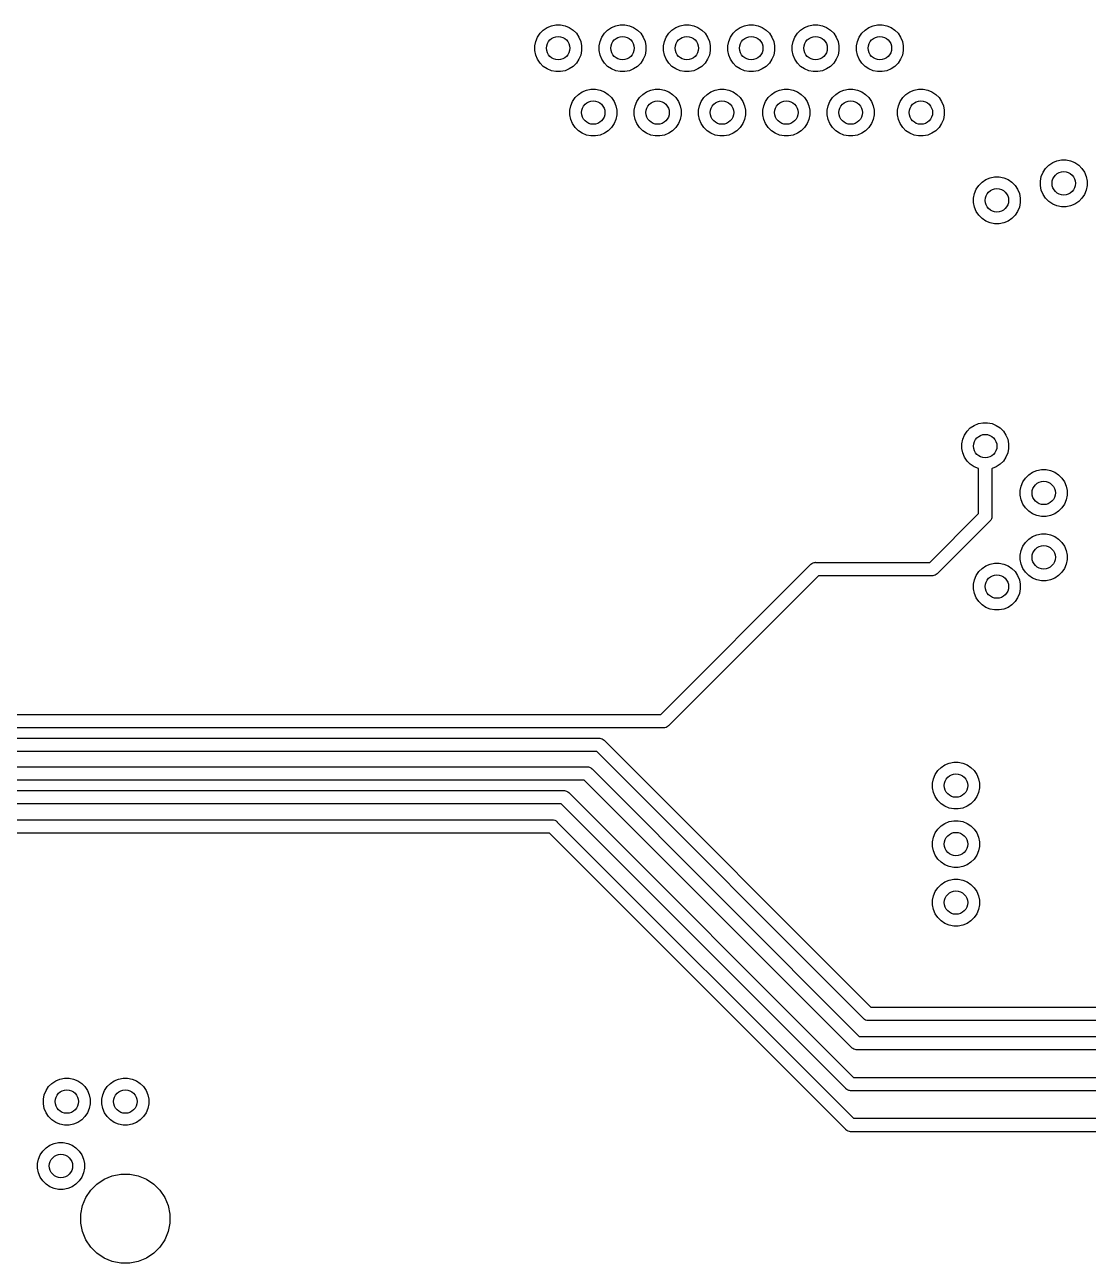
# Model space of a CAD drawing. Extents: x 1.98 to 5.89, y -3.93 to -1.98.
# Drawn here: x 3.956 to 4.672, y -2.912 to -2.079 of the extents above; entities that cross this region are included whole.
import ezdxf

# ---------------------------------------------------------------- set-up
doc = ezdxf.new("R2010")
doc.units = 0
doc.header["$MEASUREMENT"] = 0
doc.layers.add('BLACK', color=7, linetype='CONTINUOUS')

msp = doc.modelspace()

# ---------------------------------------------------------------- linework, layer by layer
at = {"layer": 'BLACK', "linetype": 'CONTINUOUS'}
for p, q in [((4.30273, -2.08445), (4.30492, -2.08226)), ((4.30492, -2.08226), (4.3075, -2.08053)), ((4.3075, -2.08053), (4.31037, -2.07935)), ((4.31037, -2.07935), (4.31341, -2.07874)), ((4.31341, -2.07874), (4.31651, -2.07874)), ((4.31651, -2.07874), (4.31955, -2.07935)), ((4.31955, -2.07935), (4.32242, -2.08053)), ((4.32242, -2.08053), (4.325, -2.08226)), ((4.325, -2.08226), (4.32719, -2.08445)), ((4.34604, -2.08445), (4.34823, -2.08226)), ((4.34823, -2.08226), (4.35081, -2.08053)), ((4.35081, -2.08053), (4.35367, -2.07935)), ((4.35367, -2.07935), (4.35672, -2.07874)), ((4.35672, -2.07874), (4.35982, -2.07874)), ((4.35982, -2.07874), (4.36286, -2.07935)), ((4.36286, -2.07935), (4.36573, -2.08053)), ((4.36573, -2.08053), (4.36831, -2.08226)), ((4.36831, -2.08226), (4.3705, -2.08445)), ((4.38934, -2.08445), (4.39154, -2.08226)), ((4.39154, -2.08226), (4.39412, -2.08053)), ((4.39412, -2.08053), (4.39698, -2.07935)), ((4.39698, -2.07935), (4.40002, -2.07874)), ((4.40002, -2.07874), (4.40313, -2.07874)), ((4.40313, -2.07874), (4.40617, -2.07935)), ((4.40617, -2.07935), (4.40903, -2.08053)), ((4.40903, -2.08053), (4.41161, -2.08226)), ((4.41161, -2.08226), (4.41381, -2.08445)), ((4.43265, -2.08445), (4.43484, -2.08226)), ((4.43484, -2.08226), (4.43742, -2.08053)), ((4.43742, -2.08053), (4.44029, -2.07935)), ((4.44029, -2.07935), (4.44333, -2.07874)), ((4.44333, -2.07874), (4.44643, -2.07874)), ((4.44643, -2.07874), (4.44948, -2.07935)), ((4.44948, -2.07935), (4.45234, -2.08053)), ((4.45234, -2.08053), (4.45492, -2.08226)), ((4.45492, -2.08226), (4.45711, -2.08445)), ((4.47596, -2.08445), (4.47815, -2.08226)), ((4.47815, -2.08226), (4.48073, -2.08053)), ((4.48073, -2.08053), (4.4836, -2.07935)), ((4.4836, -2.07935), (4.48664, -2.07874)), ((4.48664, -2.07874), (4.48974, -2.07874)), ((4.48974, -2.07874), (4.49278, -2.07935)), ((4.49278, -2.07935), (4.49565, -2.08053)), ((4.49565, -2.08053), (4.49823, -2.08226)), ((4.49823, -2.08226), (4.50042, -2.08445)), ((4.51926, -2.08445), (4.52146, -2.08226)), ((4.52146, -2.08226), (4.52404, -2.08053)), ((4.52404, -2.08053), (4.5269, -2.07935)), ((4.5269, -2.07935), (4.52994, -2.07874)), ((4.52994, -2.07874), (4.53305, -2.07874)), ((4.53305, -2.07874), (4.53609, -2.07935)), ((4.53609, -2.07935), (4.53896, -2.08053)), ((4.53896, -2.08053), (4.54153, -2.08226)), ((4.54153, -2.08226), (4.54373, -2.08445)), ((4.29921, -2.09294), (4.29982, -2.08989)), ((4.29982, -2.08989), (4.301, -2.08703)), ((4.301, -2.08703), (4.30273, -2.08445)), ((4.32719, -2.08445), (4.32892, -2.08703)), ((4.32892, -2.08703), (4.3301, -2.08989)), ((4.3301, -2.08989), (4.33071, -2.09294)), ((4.34252, -2.09294), (4.34312, -2.08989)), ((4.34312, -2.08989), (4.34431, -2.08703)), ((4.34431, -2.08703), (4.34604, -2.08445)), ((4.3705, -2.08445), (4.37222, -2.08703)), ((4.37222, -2.08703), (4.37341, -2.08989)), ((4.37341, -2.08989), (4.37402, -2.09294)), ((4.38583, -2.09294), (4.38643, -2.08989)), ((4.38643, -2.08989), (4.38762, -2.08703)), ((4.38762, -2.08703), (4.38934, -2.08445)), ((4.41381, -2.08445), (4.41553, -2.08703)), ((4.41553, -2.08703), (4.41672, -2.08989)), ((4.41672, -2.08989), (4.41732, -2.09294)), ((4.42913, -2.09294), (4.42974, -2.08989)), ((4.42974, -2.08989), (4.43093, -2.08703)), ((4.43093, -2.08703), (4.43265, -2.08445)), ((4.45711, -2.08445), (4.45884, -2.08703)), ((4.45884, -2.08703), (4.46002, -2.08989)), ((4.46002, -2.08989), (4.46063, -2.09294)), ((4.47244, -2.09294), (4.47305, -2.08989)), ((4.47305, -2.08989), (4.47423, -2.08703)), ((4.47423, -2.08703), (4.47596, -2.08445)), ((4.50042, -2.08445), (4.50214, -2.08703)), ((4.50214, -2.08703), (4.50333, -2.08989)), ((4.50333, -2.08989), (4.50394, -2.09294)), ((4.51575, -2.09294), (4.51635, -2.08989)), ((4.51635, -2.08989), (4.51754, -2.08703)), ((4.51754, -2.08703), (4.51926, -2.08445)), ((4.54373, -2.08445), (4.54545, -2.08703)), ((4.54545, -2.08703), (4.54664, -2.08989)), ((4.54664, -2.08989), (4.54724, -2.09294)), ((4.29921, -2.09604), (4.29921, -2.09294)), ((4.29982, -2.09908), (4.29921, -2.09604)), ((4.301, -2.10195), (4.29982, -2.09908)), ((4.3301, -2.09908), (4.32892, -2.10195)), ((4.33071, -2.09604), (4.3301, -2.09908)), ((4.33071, -2.09294), (4.33071, -2.09604)), ((4.34252, -2.09604), (4.34252, -2.09294)), ((4.34312, -2.09908), (4.34252, -2.09604)), ((4.34431, -2.10195), (4.34312, -2.09908)), ((4.37341, -2.09908), (4.37222, -2.10195)), ((4.37402, -2.09604), (4.37341, -2.09908)), ((4.37402, -2.09294), (4.37402, -2.09604)), ((4.38583, -2.09604), (4.38583, -2.09294)), ((4.38643, -2.09908), (4.38583, -2.09604)), ((4.38762, -2.10195), (4.38643, -2.09908)), ((4.41672, -2.09908), (4.41553, -2.10195)), ((4.41732, -2.09604), (4.41672, -2.09908)), ((4.41732, -2.09294), (4.41732, -2.09604)), ((4.42913, -2.09604), (4.42913, -2.09294)), ((4.42974, -2.09908), (4.42913, -2.09604)), ((4.43093, -2.10195), (4.42974, -2.09908)), ((4.46002, -2.09908), (4.45884, -2.10195)), ((4.46063, -2.09604), (4.46002, -2.09908)), ((4.46063, -2.09294), (4.46063, -2.09604)), ((4.47244, -2.09604), (4.47244, -2.09294)), ((4.47305, -2.09908), (4.47244, -2.09604)), ((4.47423, -2.10195), (4.47305, -2.09908)), ((4.50333, -2.09908), (4.50214, -2.10195)), ((4.50394, -2.09604), (4.50333, -2.09908)), ((4.50394, -2.09294), (4.50394, -2.09604)), ((4.51575, -2.09604), (4.51575, -2.09294)), ((4.51635, -2.09908), (4.51575, -2.09604)), ((4.51754, -2.10195), (4.51635, -2.09908)), ((4.54664, -2.09908), (4.54545, -2.10195)), ((4.54724, -2.09604), (4.54664, -2.09908)), ((4.54724, -2.09294), (4.54724, -2.09604)), ((4.30273, -2.10453), (4.301, -2.10195)), ((4.30492, -2.10672), (4.30273, -2.10453)), ((4.3075, -2.10844), (4.30492, -2.10672)), ((4.325, -2.10672), (4.32242, -2.10844)), ((4.32719, -2.10453), (4.325, -2.10672)), ((4.32892, -2.10195), (4.32719, -2.10453)), ((4.34604, -2.10453), (4.34431, -2.10195)), ((4.34823, -2.10672), (4.34604, -2.10453)), ((4.35081, -2.10844), (4.34823, -2.10672)), ((4.36831, -2.10672), (4.36573, -2.10844)), ((4.3705, -2.10453), (4.36831, -2.10672)), ((4.37222, -2.10195), (4.3705, -2.10453)), ((4.38934, -2.10453), (4.38762, -2.10195)), ((4.39154, -2.10672), (4.38934, -2.10453)), ((4.39412, -2.10844), (4.39154, -2.10672)), ((4.41161, -2.10672), (4.40903, -2.10844)), ((4.41381, -2.10453), (4.41161, -2.10672)), ((4.41553, -2.10195), (4.41381, -2.10453)), ((4.43265, -2.10453), (4.43093, -2.10195)), ((4.43484, -2.10672), (4.43265, -2.10453)), ((4.43742, -2.10844), (4.43484, -2.10672)), ((4.45492, -2.10672), (4.45234, -2.10844)), ((4.45711, -2.10453), (4.45492, -2.10672)), ((4.45884, -2.10195), (4.45711, -2.10453)), ((4.47596, -2.10453), (4.47423, -2.10195)), ((4.47815, -2.10672), (4.47596, -2.10453)), ((4.48073, -2.10844), (4.47815, -2.10672)), ((4.49823, -2.10672), (4.49565, -2.10844)), ((4.50042, -2.10453), (4.49823, -2.10672)), ((4.50214, -2.10195), (4.50042, -2.10453)), ((4.51926, -2.10453), (4.51754, -2.10195)), ((4.52146, -2.10672), (4.51926, -2.10453)), ((4.52404, -2.10844), (4.52146, -2.10672)), ((4.54153, -2.10672), (4.53896, -2.10844)), ((4.54373, -2.10453), (4.54153, -2.10672)), ((4.54545, -2.10195), (4.54373, -2.10453)), ((4.31037, -2.10963), (4.3075, -2.10844)), ((4.31341, -2.11024), (4.31037, -2.10963)), ((4.31651, -2.11024), (4.31341, -2.11024)), ((4.31955, -2.10963), (4.31651, -2.11024)), ((4.32242, -2.10844), (4.31955, -2.10963)), ((4.35367, -2.10963), (4.35081, -2.10844)), ((4.35672, -2.11024), (4.35367, -2.10963)), ((4.35982, -2.11024), (4.35672, -2.11024)), ((4.36286, -2.10963), (4.35982, -2.11024)), ((4.36573, -2.10844), (4.36286, -2.10963)), ((4.39698, -2.10963), (4.39412, -2.10844)), ((4.40002, -2.11024), (4.39698, -2.10963)), ((4.40313, -2.11024), (4.40002, -2.11024)), ((4.40617, -2.10963), (4.40313, -2.11024)), ((4.40903, -2.10844), (4.40617, -2.10963)), ((4.44029, -2.10963), (4.43742, -2.10844)), ((4.44333, -2.11024), (4.44029, -2.10963)), ((4.44643, -2.11024), (4.44333, -2.11024)), ((4.44948, -2.10963), (4.44643, -2.11024)), ((4.45234, -2.10844), (4.44948, -2.10963)), ((4.4836, -2.10963), (4.48073, -2.10844)), ((4.48664, -2.11024), (4.4836, -2.10963)), ((4.48974, -2.11024), (4.48664, -2.11024)), ((4.49278, -2.10963), (4.48974, -2.11024)), ((4.49565, -2.10844), (4.49278, -2.10963)), ((4.5269, -2.10963), (4.52404, -2.10844)), ((4.52994, -2.11024), (4.5269, -2.10963)), ((4.53305, -2.11024), (4.52994, -2.11024)), ((4.53609, -2.10963), (4.53305, -2.11024)), ((4.53896, -2.10844), (4.53609, -2.10963)), ((4.32854, -2.12556), (4.33112, -2.12384)), ((4.33112, -2.12384), (4.33399, -2.12265)), ((4.33399, -2.12265), (4.33703, -2.12205)), ((4.33703, -2.12205), (4.34013, -2.12205)), ((4.34013, -2.12205), (4.34318, -2.12265)), ((4.34318, -2.12265), (4.34604, -2.12384)), ((4.34604, -2.12384), (4.34862, -2.12556)), ((4.37185, -2.12556), (4.37443, -2.12384)), ((4.37443, -2.12384), (4.3773, -2.12265)), ((4.3773, -2.12265), (4.38034, -2.12205)), ((4.38034, -2.12205), (4.38344, -2.12205)), ((4.38344, -2.12205), (4.38648, -2.12265)), ((4.38648, -2.12265), (4.38935, -2.12384)), ((4.38935, -2.12384), (4.39193, -2.12556)), ((4.41516, -2.12556), (4.41774, -2.12384)), ((4.41774, -2.12384), (4.4206, -2.12265)), ((4.4206, -2.12265), (4.42365, -2.12205)), ((4.42365, -2.12205), (4.42675, -2.12205)), ((4.42675, -2.12205), (4.42979, -2.12265)), ((4.42979, -2.12265), (4.43266, -2.12384)), ((4.43266, -2.12384), (4.43524, -2.12556)), ((4.45847, -2.12556), (4.46104, -2.12384)), ((4.46104, -2.12384), (4.46391, -2.12265)), ((4.46391, -2.12265), (4.46695, -2.12205)), ((4.46695, -2.12205), (4.47006, -2.12205)), ((4.47006, -2.12205), (4.4731, -2.12265)), ((4.4731, -2.12265), (4.47596, -2.12384)), ((4.47596, -2.12384), (4.47854, -2.12556)), ((4.50177, -2.12556), (4.50435, -2.12384)), ((4.50435, -2.12384), (4.50722, -2.12265)), ((4.50722, -2.12265), (4.51026, -2.12205)), ((4.51026, -2.12205), (4.51336, -2.12205)), ((4.51336, -2.12205), (4.5164, -2.12265)), ((4.5164, -2.12265), (4.51927, -2.12384)), ((4.51927, -2.12384), (4.52185, -2.12556)), ((4.54902, -2.12556), (4.5516, -2.12384)), ((4.5516, -2.12384), (4.55446, -2.12265)), ((4.55446, -2.12265), (4.5575, -2.12205)), ((4.5575, -2.12205), (4.56061, -2.12205)), ((4.56061, -2.12205), (4.56365, -2.12265)), ((4.56365, -2.12265), (4.56651, -2.12384)), ((4.56651, -2.12384), (4.56909, -2.12556)), ((4.32344, -2.1332), (4.32463, -2.13034)), ((4.32463, -2.13034), (4.32635, -2.12776)), ((4.32635, -2.12776), (4.32854, -2.12556)), ((4.34862, -2.12556), (4.35081, -2.12776)), ((4.35081, -2.12776), (4.35254, -2.13034)), ((4.35254, -2.13034), (4.35373, -2.1332)), ((4.36675, -2.1332), (4.36793, -2.13034)), ((4.36793, -2.13034), (4.36966, -2.12776)), ((4.36966, -2.12776), (4.37185, -2.12556)), ((4.39193, -2.12556), (4.39412, -2.12776)), ((4.39412, -2.12776), (4.39585, -2.13034)), ((4.39585, -2.13034), (4.39703, -2.1332)), ((4.41005, -2.1332), (4.41124, -2.13034)), ((4.41124, -2.13034), (4.41296, -2.12776)), ((4.41296, -2.12776), (4.41516, -2.12556)), ((4.43524, -2.12556), (4.43743, -2.12776)), ((4.43743, -2.12776), (4.43915, -2.13034)), ((4.43915, -2.13034), (4.44034, -2.1332)), ((4.45336, -2.1332), (4.45455, -2.13034)), ((4.45455, -2.13034), (4.45627, -2.12776)), ((4.45627, -2.12776), (4.45847, -2.12556)), ((4.47854, -2.12556), (4.48074, -2.12776)), ((4.48074, -2.12776), (4.48246, -2.13034)), ((4.48246, -2.13034), (4.48365, -2.1332)), ((4.49667, -2.1332), (4.49786, -2.13034)), ((4.49786, -2.13034), (4.49958, -2.12776)), ((4.49958, -2.12776), (4.50177, -2.12556)), ((4.52185, -2.12556), (4.52404, -2.12776)), ((4.52404, -2.12776), (4.52577, -2.13034)), ((4.52577, -2.13034), (4.52695, -2.1332)), ((4.54391, -2.1332), (4.5451, -2.13034)), ((4.5451, -2.13034), (4.54682, -2.12776)), ((4.54682, -2.12776), (4.54902, -2.12556)), ((4.56909, -2.12556), (4.57129, -2.12776)), ((4.57129, -2.12776), (4.57301, -2.13034)), ((4.57301, -2.13034), (4.5742, -2.1332)), ((4.32283, -2.13624), (4.32344, -2.1332)), ((4.32283, -2.13935), (4.32283, -2.13624)), ((4.32344, -2.14239), (4.32283, -2.13935)), ((4.35373, -2.1332), (4.35433, -2.13624)), ((4.35433, -2.13935), (4.35373, -2.14239)), ((4.35433, -2.13624), (4.35433, -2.13935)), ((4.36614, -2.13624), (4.36675, -2.1332)), ((4.36614, -2.13935), (4.36614, -2.13624)), ((4.36675, -2.14239), (4.36614, -2.13935)), ((4.39703, -2.1332), (4.39764, -2.13624)), ((4.39764, -2.13935), (4.39703, -2.14239)), ((4.39764, -2.13624), (4.39764, -2.13935)), ((4.40945, -2.13624), (4.41005, -2.1332)), ((4.40945, -2.13935), (4.40945, -2.13624)), ((4.41005, -2.14239), (4.40945, -2.13935)), ((4.44034, -2.1332), (4.44094, -2.13624)), ((4.44094, -2.13935), (4.44034, -2.14239)), ((4.44094, -2.13624), (4.44094, -2.13935)), ((4.45276, -2.13624), (4.45336, -2.1332)), ((4.45276, -2.13935), (4.45276, -2.13624)), ((4.45336, -2.14239), (4.45276, -2.13935)), ((4.48365, -2.1332), (4.48425, -2.13624)), ((4.48425, -2.13935), (4.48365, -2.14239)), ((4.48425, -2.13624), (4.48425, -2.13935)), ((4.49606, -2.13624), (4.49667, -2.1332)), ((4.49606, -2.13935), (4.49606, -2.13624)), ((4.49667, -2.14239), (4.49606, -2.13935)), ((4.52695, -2.1332), (4.52756, -2.13624)), ((4.52756, -2.13935), (4.52695, -2.14239)), ((4.52756, -2.13624), (4.52756, -2.13935)), ((4.54331, -2.13624), (4.54391, -2.1332)), ((4.54331, -2.13935), (4.54331, -2.13624)), ((4.54391, -2.14239), (4.54331, -2.13935)), ((4.5742, -2.1332), (4.5748, -2.13624)), ((4.5748, -2.13935), (4.5742, -2.14239)), ((4.5748, -2.13624), (4.5748, -2.13935)), ((4.32463, -2.14525), (4.32344, -2.14239)), ((4.32635, -2.14783), (4.32463, -2.14525)), ((4.32854, -2.15003), (4.32635, -2.14783)), ((4.35081, -2.14783), (4.34862, -2.15003)), ((4.35254, -2.14525), (4.35081, -2.14783)), ((4.35373, -2.14239), (4.35254, -2.14525)), ((4.36793, -2.14525), (4.36675, -2.14239)), ((4.36966, -2.14783), (4.36793, -2.14525)), ((4.37185, -2.15003), (4.36966, -2.14783)), ((4.39412, -2.14783), (4.39193, -2.15003)), ((4.39585, -2.14525), (4.39412, -2.14783)), ((4.39703, -2.14239), (4.39585, -2.14525)), ((4.41124, -2.14525), (4.41005, -2.14239)), ((4.41296, -2.14783), (4.41124, -2.14525)), ((4.41516, -2.15003), (4.41296, -2.14783)), ((4.43743, -2.14783), (4.43524, -2.15003)), ((4.43915, -2.14525), (4.43743, -2.14783)), ((4.44034, -2.14239), (4.43915, -2.14525)), ((4.45455, -2.14525), (4.45336, -2.14239)), ((4.45627, -2.14783), (4.45455, -2.14525)), ((4.45847, -2.15003), (4.45627, -2.14783)), ((4.48074, -2.14783), (4.47854, -2.15003)), ((4.48246, -2.14525), (4.48074, -2.14783)), ((4.48365, -2.14239), (4.48246, -2.14525)), ((4.49786, -2.14525), (4.49667, -2.14239)), ((4.49958, -2.14783), (4.49786, -2.14525)), ((4.50177, -2.15003), (4.49958, -2.14783)), ((4.52404, -2.14783), (4.52185, -2.15003)), ((4.52577, -2.14525), (4.52404, -2.14783)), ((4.52695, -2.14239), (4.52577, -2.14525)), ((4.5451, -2.14525), (4.54391, -2.14239)), ((4.54682, -2.14783), (4.5451, -2.14525)), ((4.54902, -2.15003), (4.54682, -2.14783)), ((4.57129, -2.14783), (4.56909, -2.15003)), ((4.57301, -2.14525), (4.57129, -2.14783)), ((4.5742, -2.14239), (4.57301, -2.14525)), ((4.33112, -2.15175), (4.32854, -2.15003)), ((4.33399, -2.15294), (4.33112, -2.15175)), ((4.33703, -2.15354), (4.33399, -2.15294)), ((4.34013, -2.15354), (4.33703, -2.15354)), ((4.34318, -2.15294), (4.34013, -2.15354)), ((4.34604, -2.15175), (4.34318, -2.15294)), ((4.34862, -2.15003), (4.34604, -2.15175)), ((4.37443, -2.15175), (4.37185, -2.15003)), ((4.3773, -2.15294), (4.37443, -2.15175)), ((4.38034, -2.15354), (4.3773, -2.15294)), ((4.38344, -2.15354), (4.38034, -2.15354)), ((4.38648, -2.15294), (4.38344, -2.15354)), ((4.38935, -2.15175), (4.38648, -2.15294)), ((4.39193, -2.15003), (4.38935, -2.15175)), ((4.41774, -2.15175), (4.41516, -2.15003)), ((4.4206, -2.15294), (4.41774, -2.15175)), ((4.42365, -2.15354), (4.4206, -2.15294)), ((4.42675, -2.15354), (4.42365, -2.15354)), ((4.42979, -2.15294), (4.42675, -2.15354)), ((4.43266, -2.15175), (4.42979, -2.15294)), ((4.43524, -2.15003), (4.43266, -2.15175)), ((4.46104, -2.15175), (4.45847, -2.15003)), ((4.46391, -2.15294), (4.46104, -2.15175)), ((4.46695, -2.15354), (4.46391, -2.15294)), ((4.47006, -2.15354), (4.46695, -2.15354)), ((4.4731, -2.15294), (4.47006, -2.15354)), ((4.47596, -2.15175), (4.4731, -2.15294)), ((4.47854, -2.15003), (4.47596, -2.15175)), ((4.50435, -2.15175), (4.50177, -2.15003)), ((4.50722, -2.15294), (4.50435, -2.15175)), ((4.51026, -2.15354), (4.50722, -2.15294)), ((4.51336, -2.15354), (4.51026, -2.15354)), ((4.5164, -2.15294), (4.51336, -2.15354)), ((4.51927, -2.15175), (4.5164, -2.15294)), ((4.52185, -2.15003), (4.51927, -2.15175)), ((4.5516, -2.15175), (4.54902, -2.15003)), ((4.55446, -2.15294), (4.5516, -2.15175)), ((4.5575, -2.15354), (4.55446, -2.15294)), ((4.56061, -2.15354), (4.5575, -2.15354)), ((4.56365, -2.15294), (4.56061, -2.15354)), ((4.56651, -2.15175), (4.56365, -2.15294)), ((4.56909, -2.15003), (4.56651, -2.15175)), ((4.643, -2.17537), (4.64519, -2.17318)), ((4.64519, -2.17318), (4.64777, -2.17145)), ((4.64777, -2.17145), (4.65064, -2.17026)), ((4.65064, -2.17026), (4.65368, -2.16966)), ((4.65368, -2.16966), (4.65678, -2.16966)), ((4.65678, -2.16966), (4.65982, -2.17026)), ((4.65982, -2.17026), (4.66269, -2.17145)), ((4.66269, -2.17145), (4.66527, -2.17318)), ((4.66527, -2.17318), (4.66746, -2.17537)), ((4.60278, -2.18289), (4.60564, -2.18171)), ((4.60564, -2.18171), (4.60869, -2.1811)), ((4.60869, -2.1811), (4.61179, -2.1811)), ((4.61179, -2.1811), (4.61483, -2.18171)), ((4.61483, -2.18171), (4.6177, -2.18289)), ((4.63948, -2.18386), (4.64009, -2.18081)), ((4.64009, -2.18081), (4.64128, -2.17795)), ((4.64128, -2.17795), (4.643, -2.17537)), ((4.66746, -2.17537), (4.66919, -2.17795)), ((4.66919, -2.17795), (4.67037, -2.18081)), ((4.67037, -2.18081), (4.67098, -2.18386)), ((4.59509, -2.19226), (4.59628, -2.18939)), ((4.59628, -2.18939), (4.598, -2.18681)), ((4.598, -2.18681), (4.6002, -2.18462)), ((4.6002, -2.18462), (4.60278, -2.18289)), ((4.6177, -2.18289), (4.62027, -2.18462)), ((4.62027, -2.18462), (4.62247, -2.18681)), ((4.62247, -2.18681), (4.62419, -2.18939)), ((4.62419, -2.18939), (4.62538, -2.19226)), ((4.63948, -2.18696), (4.63948, -2.18386)), ((4.64009, -2.19), (4.63948, -2.18696)), ((4.64128, -2.19287), (4.64009, -2.19)), ((4.67037, -2.19), (4.66919, -2.19287)), ((4.67098, -2.18696), (4.67037, -2.19)), ((4.67098, -2.18386), (4.67098, -2.18696)), ((4.59449, -2.1953), (4.59509, -2.19226)), ((4.59449, -2.1984), (4.59449, -2.1953)), ((4.59509, -2.20144), (4.59449, -2.1984)), ((4.62538, -2.19226), (4.62598, -2.1953)), ((4.62598, -2.1984), (4.62538, -2.20144)), ((4.62598, -2.1953), (4.62598, -2.1984)), ((4.643, -2.19545), (4.64128, -2.19287)), ((4.64519, -2.19764), (4.643, -2.19545)), ((4.64777, -2.19936), (4.64519, -2.19764)), ((4.65064, -2.20055), (4.64777, -2.19936)), ((4.66269, -2.19936), (4.65982, -2.20055)), ((4.66527, -2.19764), (4.66269, -2.19936)), ((4.66746, -2.19545), (4.66527, -2.19764)), ((4.66919, -2.19287), (4.66746, -2.19545)), ((4.59628, -2.20431), (4.59509, -2.20144)), ((4.598, -2.20689), (4.59628, -2.20431)), ((4.6002, -2.20908), (4.598, -2.20689)), ((4.62247, -2.20689), (4.62027, -2.20908)), ((4.62419, -2.20431), (4.62247, -2.20689)), ((4.62538, -2.20144), (4.62419, -2.20431)), ((4.65368, -2.20116), (4.65064, -2.20055)), ((4.65678, -2.20116), (4.65368, -2.20116)), ((4.65982, -2.20055), (4.65678, -2.20116)), ((4.60278, -2.21081), (4.6002, -2.20908)), ((4.60564, -2.21199), (4.60278, -2.21081)), ((4.60869, -2.2126), (4.60564, -2.21199)), ((4.61179, -2.2126), (4.60869, -2.2126)), ((4.61483, -2.21199), (4.61179, -2.2126)), ((4.6177, -2.21081), (4.61483, -2.21199)), ((4.62027, -2.20908), (4.6177, -2.21081)), ((4.59232, -2.34997), (4.5949, -2.34825)), ((4.5949, -2.34825), (4.59777, -2.34706)), ((4.59777, -2.34706), (4.60081, -2.34646)), ((4.60081, -2.34646), (4.60391, -2.34646)), ((4.60391, -2.34646), (4.60696, -2.34706)), ((4.60696, -2.34706), (4.60982, -2.34825)), ((4.60982, -2.34825), (4.6124, -2.34997)), ((4.58661, -2.36065), (4.58722, -2.35761)), ((4.58722, -2.35761), (4.58841, -2.35475)), ((4.58841, -2.35475), (4.59013, -2.35217)), ((4.59013, -2.35217), (4.59232, -2.34997)), ((4.6124, -2.34997), (4.61459, -2.35217)), ((4.61459, -2.35217), (4.61632, -2.35475)), ((4.61632, -2.35475), (4.61751, -2.35761)), ((4.61751, -2.35761), (4.61811, -2.36065)), ((4.58661, -2.36376), (4.58661, -2.36065)), ((4.58722, -2.3668), (4.58661, -2.36376)), ((4.61811, -2.36376), (4.61751, -2.3668)), ((4.61811, -2.36065), (4.61811, -2.36376)), ((4.58841, -2.36966), (4.58722, -2.3668)), ((4.59013, -2.37224), (4.58841, -2.36966)), ((4.59232, -2.37444), (4.59013, -2.37224)), ((4.5949, -2.37616), (4.59232, -2.37444)), ((4.6124, -2.37444), (4.60982, -2.37616)), ((4.61459, -2.37224), (4.6124, -2.37444)), ((4.61632, -2.36966), (4.61459, -2.37224)), ((4.61751, -2.3668), (4.61632, -2.36966)), ((4.59777, -2.37735), (4.5949, -2.37616)), ((4.59786, -2.37737), (4.59777, -2.37735)), ((4.59786, -2.40758), (4.59786, -2.37737)), ((4.60696, -2.37735), (4.60686, -2.37737)), ((4.60686, -2.37737), (4.60686, -2.40923)), ((4.60982, -2.37616), (4.60696, -2.37735)), ((4.6295, -2.38366), (4.63169, -2.38147)), ((4.63169, -2.38147), (4.63427, -2.37975)), ((4.63427, -2.37975), (4.63714, -2.37856)), ((4.63714, -2.37856), (4.64018, -2.37795)), ((4.64018, -2.37795), (4.64328, -2.37795)), ((4.64328, -2.37795), (4.64633, -2.37856)), ((4.64633, -2.37856), (4.64919, -2.37975)), ((4.64919, -2.37975), (4.65177, -2.38147)), ((4.65177, -2.38147), (4.65396, -2.38366)), ((4.62598, -2.39215), (4.62659, -2.38911)), ((4.62659, -2.38911), (4.62778, -2.38624)), ((4.62778, -2.38624), (4.6295, -2.38366)), ((4.65396, -2.38366), (4.65569, -2.38624)), ((4.65569, -2.38624), (4.65688, -2.38911)), ((4.65688, -2.38911), (4.65748, -2.39215)), ((4.62598, -2.39525), (4.62598, -2.39215)), ((4.62659, -2.39829), (4.62598, -2.39525)), ((4.62778, -2.40116), (4.62659, -2.39829)), ((4.65688, -2.39829), (4.65569, -2.40116)), ((4.65748, -2.39525), (4.65688, -2.39829)), ((4.65748, -2.39215), (4.65748, -2.39525)), ((4.56507, -2.44038), (4.59786, -2.40758)), ((4.6295, -2.40374), (4.62778, -2.40116)), ((4.63169, -2.40593), (4.6295, -2.40374)), ((4.63427, -2.40766), (4.63169, -2.40593)), ((4.63714, -2.40884), (4.63427, -2.40766)), ((4.64919, -2.40766), (4.64633, -2.40884)), ((4.65177, -2.40593), (4.64919, -2.40766)), ((4.65396, -2.40374), (4.65177, -2.40593)), ((4.65569, -2.40116), (4.65396, -2.40374)), ((4.60539, -2.41279), (4.57027, -2.44791)), ((4.60556, -2.41265), (4.60539, -2.41279)), ((4.60612, -2.41196), (4.60556, -2.41265)), ((4.60654, -2.41118), (4.60612, -2.41196)), ((4.6068, -2.41033), (4.60654, -2.41118)), ((4.60686, -2.40967), (4.6068, -2.41033)), ((4.60686, -2.40923), (4.60688, -2.40945)), ((4.60688, -2.40945), (4.60686, -2.40967)), ((4.60686, -2.40967), (4.60686, -2.40967)), ((4.64018, -2.40945), (4.63714, -2.40884)), ((4.64328, -2.40945), (4.64018, -2.40945)), ((4.64633, -2.40884), (4.64328, -2.40945)), ((4.63169, -2.42478), (4.63427, -2.42305)), ((4.63427, -2.42305), (4.63714, -2.42187)), ((4.63714, -2.42187), (4.64018, -2.42126)), ((4.64018, -2.42126), (4.64328, -2.42126)), ((4.64328, -2.42126), (4.64633, -2.42187)), ((4.64633, -2.42187), (4.64919, -2.42305)), ((4.64919, -2.42305), (4.65177, -2.42478)), ((4.62598, -2.43546), (4.62659, -2.43241)), ((4.62659, -2.43241), (4.62778, -2.42955)), ((4.62778, -2.42955), (4.6295, -2.42697)), ((4.6295, -2.42697), (4.63169, -2.42478)), ((4.65177, -2.42478), (4.65396, -2.42697)), ((4.65396, -2.42697), (4.65569, -2.42955)), ((4.65569, -2.42955), (4.65688, -2.43241)), ((4.65688, -2.43241), (4.65748, -2.43546)), ((4.48499, -2.44168), (4.48568, -2.44112)), ((4.48568, -2.44112), (4.48646, -2.4407)), ((4.48646, -2.4407), (4.48731, -2.44045)), ((4.48731, -2.44045), (4.48797, -2.44038)), ((4.48797, -2.44038), (4.48819, -2.44036)), ((4.48797, -2.44038), (4.48797, -2.44038)), ((4.48819, -2.44036), (4.48841, -2.44038)), ((4.48841, -2.44038), (4.56507, -2.44038)), ((4.60564, -2.44155), (4.60869, -2.44094)), ((4.60869, -2.44094), (4.61179, -2.44094)), ((4.61179, -2.44094), (4.61483, -2.44155)), ((4.62598, -2.43856), (4.62598, -2.43546)), ((4.62659, -2.4416), (4.62598, -2.43856)), ((4.65748, -2.43856), (4.65688, -2.4416)), ((4.65748, -2.43546), (4.65748, -2.43856)), ((4.38396, -2.54274), (4.48485, -2.44186)), ((4.49005, -2.44938), (4.38917, -2.55027)), ((4.48485, -2.44186), (4.48499, -2.44168)), ((4.56671, -2.44938), (4.49005, -2.44938)), ((4.56693, -2.4494), (4.56671, -2.44938)), ((4.56715, -2.44938), (4.56693, -2.4494)), ((4.56781, -2.44932), (4.56715, -2.44938)), ((4.56715, -2.44938), (4.56715, -2.44938)), ((4.56866, -2.44906), (4.56781, -2.44932)), ((4.56944, -2.44864), (4.56866, -2.44906)), ((4.57013, -2.44808), (4.56944, -2.44864)), ((4.57027, -2.44791), (4.57013, -2.44808)), ((4.59509, -2.4521), (4.59628, -2.44923)), ((4.59628, -2.44923), (4.598, -2.44665)), ((4.598, -2.44665), (4.6002, -2.44446)), ((4.6002, -2.44446), (4.60278, -2.44274)), ((4.60278, -2.44274), (4.60564, -2.44155)), ((4.61483, -2.44155), (4.6177, -2.44274)), ((4.6177, -2.44274), (4.62027, -2.44446)), ((4.62027, -2.44446), (4.62247, -2.44665)), ((4.62247, -2.44665), (4.62419, -2.44923)), ((4.62419, -2.44923), (4.62538, -2.4521)), ((4.62778, -2.44447), (4.62659, -2.4416)), ((4.6295, -2.44705), (4.62778, -2.44447)), ((4.63169, -2.44924), (4.6295, -2.44705)), ((4.63427, -2.45096), (4.63169, -2.44924)), ((4.65177, -2.44924), (4.64919, -2.45096)), ((4.65396, -2.44705), (4.65177, -2.44924)), ((4.65569, -2.44447), (4.65396, -2.44705)), ((4.65688, -2.4416), (4.65569, -2.44447)), ((4.59449, -2.45514), (4.59509, -2.4521)), ((4.59449, -2.45824), (4.59449, -2.45514)), ((4.62538, -2.4521), (4.62598, -2.45514)), ((4.62598, -2.45514), (4.62598, -2.45824)), ((4.63714, -2.45215), (4.63427, -2.45096)), ((4.64018, -2.45276), (4.63714, -2.45215)), ((4.64328, -2.45276), (4.64018, -2.45276)), ((4.64633, -2.45215), (4.64328, -2.45276)), ((4.64919, -2.45096), (4.64633, -2.45215)), ((4.59509, -2.46129), (4.59449, -2.45824)), ((4.59628, -2.46415), (4.59509, -2.46129)), ((4.598, -2.46673), (4.59628, -2.46415)), ((4.62419, -2.46415), (4.62247, -2.46673)), ((4.62538, -2.46129), (4.62419, -2.46415)), ((4.62598, -2.45824), (4.62538, -2.46129)), ((4.6002, -2.46893), (4.598, -2.46673)), ((4.60278, -2.47065), (4.6002, -2.46893)), ((4.60564, -2.47184), (4.60278, -2.47065)), ((4.60869, -2.47244), (4.60564, -2.47184)), ((4.61179, -2.47244), (4.60869, -2.47244)), ((4.61483, -2.47184), (4.61179, -2.47244)), ((4.6177, -2.47065), (4.61483, -2.47184)), ((4.62027, -2.46893), (4.6177, -2.47065)), ((4.62247, -2.46673), (4.62027, -2.46893)), ((3.2955, -2.54274), (4.38396, -2.54274)), ((4.38561, -2.55174), (3.29714, -2.55174)), ((4.38583, -2.55177), (4.38561, -2.55174)), ((4.38605, -2.55174), (4.38583, -2.55177)), ((4.38671, -2.55168), (4.38605, -2.55174)), ((4.38605, -2.55174), (4.38605, -2.55174)), ((4.38756, -2.55142), (4.38671, -2.55168)), ((4.38834, -2.551), (4.38756, -2.55142)), ((4.38902, -2.55044), (4.38834, -2.551)), ((4.38917, -2.55027), (4.38902, -2.55044)), ((3.30904, -2.55874), (4.34255, -2.55874)), ((4.34255, -2.55874), (4.34277, -2.55872)), ((4.34277, -2.55872), (4.34299, -2.55874)), ((4.34299, -2.55874), (4.34299, -2.55874)), ((4.34299, -2.55874), (4.34365, -2.55881)), ((4.34365, -2.55881), (4.3445, -2.55907)), ((4.3445, -2.55907), (4.34528, -2.55948)), ((4.34528, -2.55948), (4.34597, -2.56005)), ((4.34597, -2.56005), (4.34611, -2.56022)), ((4.34611, -2.56022), (4.52549, -2.73959)), ((4.34091, -2.56774), (3.31069, -2.56774)), ((4.52028, -2.74712), (4.34091, -2.56774)), ((3.31249, -2.57792), (4.33417, -2.57792)), ((4.33417, -2.57792), (4.33439, -2.5779)), ((4.33439, -2.5779), (4.33461, -2.57792)), ((4.33461, -2.57792), (4.33461, -2.57792)), ((4.33461, -2.57792), (4.33528, -2.57799)), ((4.33528, -2.57799), (4.33612, -2.57825)), ((4.33612, -2.57825), (4.33691, -2.57867)), ((4.33691, -2.57867), (4.33759, -2.57923)), ((4.33759, -2.57923), (4.33773, -2.5794)), ((4.33773, -2.5794), (4.51761, -2.75928)), ((4.56872, -2.58309), (4.57044, -2.58051)), ((4.57044, -2.58051), (4.57264, -2.57832)), ((4.57264, -2.57832), (4.57522, -2.5766)), ((4.57522, -2.5766), (4.57808, -2.57541)), ((4.57808, -2.57541), (4.58113, -2.5748)), ((4.58113, -2.5748), (4.58423, -2.5748)), ((4.58423, -2.5748), (4.58727, -2.57541)), ((4.58727, -2.57541), (4.59014, -2.5766)), ((4.59014, -2.5766), (4.59272, -2.57832)), ((4.59272, -2.57832), (4.59491, -2.58051)), ((4.59491, -2.58051), (4.59663, -2.58309)), ((4.33253, -2.58692), (3.31413, -2.58692)), ((4.51241, -2.76681), (4.33253, -2.58692)), ((4.56693, -2.589), (4.56753, -2.58596)), ((4.56693, -2.5921), (4.56693, -2.589)), ((4.56753, -2.58596), (4.56872, -2.58309)), ((4.59663, -2.58309), (4.59782, -2.58596)), ((4.59782, -2.58596), (4.59843, -2.589)), ((4.59843, -2.589), (4.59843, -2.5921)), ((3.31912, -2.59393), (4.31868, -2.59393)), ((4.31868, -2.59393), (4.3189, -2.5939)), ((4.3189, -2.5939), (4.31912, -2.59393)), ((4.31912, -2.59393), (4.31912, -2.59393)), ((4.31912, -2.59393), (4.31978, -2.59399)), ((4.31978, -2.59399), (4.32063, -2.59425)), ((4.32063, -2.59425), (4.32141, -2.59467)), ((4.32141, -2.59467), (4.3221, -2.59523)), ((4.3221, -2.59523), (4.32224, -2.5954)), ((4.32224, -2.5954), (4.51367, -2.78684)), ((4.56753, -2.59514), (4.56693, -2.5921)), ((4.56872, -2.59801), (4.56753, -2.59514)), ((4.57044, -2.60059), (4.56872, -2.59801)), ((4.59663, -2.59801), (4.59491, -2.60059)), ((4.59782, -2.59514), (4.59663, -2.59801)), ((4.59843, -2.5921), (4.59782, -2.59514)), ((4.31703, -2.60293), (3.32076, -2.60293)), ((4.50847, -2.79436), (4.31703, -2.60293)), ((4.57264, -2.60278), (4.57044, -2.60059)), ((4.57522, -2.60451), (4.57264, -2.60278)), ((4.57808, -2.60569), (4.57522, -2.60451)), ((4.58113, -2.6063), (4.57808, -2.60569)), ((4.58423, -2.6063), (4.58113, -2.6063)), ((4.58727, -2.60569), (4.58423, -2.6063)), ((4.59014, -2.60451), (4.58727, -2.60569)), ((4.59272, -2.60278), (4.59014, -2.60451)), ((4.59491, -2.60059), (4.59272, -2.60278)), ((3.32699, -2.61361), (4.3108, -2.61361)), ((4.3108, -2.61361), (4.31102, -2.61359)), ((4.31102, -2.61359), (4.31124, -2.61361)), ((4.31124, -2.61361), (4.31124, -2.61361)), ((4.31124, -2.61361), (4.31191, -2.61368)), ((4.31191, -2.61368), (4.31275, -2.61393)), ((4.31275, -2.61393), (4.31354, -2.61435)), ((4.31354, -2.61435), (4.31422, -2.61491)), ((4.31422, -2.61491), (4.31436, -2.61508)), ((4.31436, -2.61508), (4.51367, -2.8144)), ((4.57264, -2.61769), (4.57522, -2.61597)), ((4.57522, -2.61597), (4.57808, -2.61478)), ((4.57808, -2.61478), (4.58113, -2.61417)), ((4.58113, -2.61417), (4.58423, -2.61417)), ((4.58423, -2.61417), (4.58727, -2.61478)), ((4.58727, -2.61478), (4.59014, -2.61597)), ((4.59014, -2.61597), (4.59272, -2.61769)), ((4.30916, -2.62261), (3.32864, -2.62261)), ((4.50847, -2.82192), (4.30916, -2.62261)), ((4.56753, -2.62533), (4.56872, -2.62246)), ((4.56872, -2.62246), (4.57044, -2.61988)), ((4.57044, -2.61988), (4.57264, -2.61769)), ((4.59272, -2.61769), (4.59491, -2.61988)), ((4.59491, -2.61988), (4.59663, -2.62246)), ((4.59663, -2.62246), (4.59782, -2.62533)), ((4.56693, -2.62837), (4.56753, -2.62533)), ((4.56693, -2.63147), (4.56693, -2.62837)), ((4.56753, -2.63451), (4.56693, -2.63147)), ((4.59782, -2.62533), (4.59843, -2.62837)), ((4.59843, -2.63147), (4.59782, -2.63451)), ((4.59843, -2.62837), (4.59843, -2.63147)), ((4.56872, -2.63738), (4.56753, -2.63451)), ((4.57044, -2.63996), (4.56872, -2.63738)), ((4.57264, -2.64215), (4.57044, -2.63996)), ((4.59491, -2.63996), (4.59272, -2.64215)), ((4.59663, -2.63738), (4.59491, -2.63996)), ((4.59782, -2.63451), (4.59663, -2.63738)), ((4.57522, -2.64388), (4.57264, -2.64215)), ((4.57808, -2.64506), (4.57522, -2.64388)), ((4.58113, -2.64567), (4.57808, -2.64506)), ((4.58423, -2.64567), (4.58113, -2.64567)), ((4.58727, -2.64506), (4.58423, -2.64567)), ((4.59014, -2.64388), (4.58727, -2.64506)), ((4.59272, -2.64215), (4.59014, -2.64388)), ((4.57044, -2.65925), (4.57264, -2.65706)), ((4.57264, -2.65706), (4.57522, -2.65534)), ((4.57522, -2.65534), (4.57808, -2.65415)), ((4.57808, -2.65415), (4.58113, -2.65354)), ((4.58113, -2.65354), (4.58423, -2.65354)), ((4.58423, -2.65354), (4.58727, -2.65415)), ((4.58727, -2.65415), (4.59014, -2.65534)), ((4.59014, -2.65534), (4.59272, -2.65706)), ((4.59272, -2.65706), (4.59491, -2.65925)), ((4.56693, -2.66774), (4.56753, -2.6647)), ((4.56753, -2.6647), (4.56872, -2.66183)), ((4.56872, -2.66183), (4.57044, -2.65925)), ((4.59491, -2.65925), (4.59663, -2.66183)), ((4.59663, -2.66183), (4.59782, -2.6647)), ((4.59782, -2.6647), (4.59843, -2.66774)), ((4.56693, -2.67084), (4.56693, -2.66774)), ((4.56753, -2.67388), (4.56693, -2.67084)), ((4.56872, -2.67675), (4.56753, -2.67388)), ((4.59782, -2.67388), (4.59663, -2.67675)), ((4.59843, -2.67084), (4.59782, -2.67388)), ((4.59843, -2.66774), (4.59843, -2.67084)), ((4.57044, -2.67933), (4.56872, -2.67675)), ((4.57264, -2.68152), (4.57044, -2.67933)), ((4.57522, -2.68325), (4.57264, -2.68152)), ((4.59272, -2.68152), (4.59014, -2.68325)), ((4.59491, -2.67933), (4.59272, -2.68152)), ((4.59663, -2.67675), (4.59491, -2.67933)), ((4.57808, -2.68443), (4.57522, -2.68325)), ((4.58113, -2.68504), (4.57808, -2.68443)), ((4.58423, -2.68504), (4.58113, -2.68504)), ((4.58727, -2.68443), (4.58423, -2.68504)), ((4.59014, -2.68325), (4.58727, -2.68443)), ((4.52549, -2.73959), (4.82884, -2.73959)), ((4.52042, -2.74729), (4.52028, -2.74712)), ((4.5206, -2.74743), (4.52042, -2.74729)), ((4.52079, -2.74759), (4.5206, -2.74743)), ((4.5206, -2.74743), (4.5206, -2.74743)), ((4.52111, -2.74785), (4.52079, -2.74759)), ((4.52189, -2.74827), (4.52111, -2.74785)), ((4.52274, -2.74853), (4.52189, -2.74827)), ((4.5234, -2.74859), (4.52274, -2.74853)), ((4.52362, -2.74862), (4.5234, -2.74859)), ((4.5234, -2.74859), (4.5234, -2.74859)), ((4.52384, -2.74859), (4.52362, -2.74862)), ((4.83049, -2.74859), (4.52384, -2.74859)), ((4.51761, -2.75928), (4.89577, -2.75928)), ((4.51255, -2.76698), (4.51241, -2.76681)), ((4.51272, -2.76712), (4.51255, -2.76698)), ((4.51292, -2.76728), (4.51272, -2.76712)), ((4.51272, -2.76712), (4.51272, -2.76712)), ((4.51324, -2.76754), (4.51292, -2.76728)), ((4.51402, -2.76796), (4.51324, -2.76754)), ((4.51487, -2.76821), (4.51402, -2.76796)), ((4.51553, -2.76828), (4.51487, -2.76821)), ((4.51575, -2.7683), (4.51553, -2.76828)), ((4.51553, -2.76828), (4.51553, -2.76828)), ((4.51597, -2.76828), (4.51575, -2.7683)), ((4.89742, -2.76828), (4.51597, -2.76828)), ((3.97202, -2.79311), (3.97421, -2.79092)), ((3.97421, -2.79092), (3.97679, -2.78919)), ((3.97679, -2.78919), (3.97966, -2.78801)), ((3.97966, -2.78801), (3.9827, -2.7874)), ((3.9827, -2.7874), (3.9858, -2.7874)), ((3.9858, -2.7874), (3.98885, -2.78801)), ((3.98885, -2.78801), (3.99171, -2.78919)), ((3.99171, -2.78919), (3.99429, -2.79092)), ((3.99429, -2.79092), (3.99648, -2.79311)), ((4.01139, -2.79311), (4.01358, -2.79092)), ((4.01358, -2.79092), (4.01616, -2.78919)), ((4.01616, -2.78919), (4.01903, -2.78801)), ((4.01903, -2.78801), (4.02207, -2.7874)), ((4.02207, -2.7874), (4.02517, -2.7874)), ((4.02517, -2.7874), (4.02822, -2.78801)), ((4.02822, -2.78801), (4.03108, -2.78919)), ((4.03108, -2.78919), (4.03366, -2.79092)), ((4.03366, -2.79092), (4.03585, -2.79311)), ((4.51367, -2.78684), (4.90365, -2.78684)), ((3.9685, -2.8016), (3.96911, -2.79856)), ((3.96911, -2.79856), (3.9703, -2.79569)), ((3.9703, -2.79569), (3.97202, -2.79311)), ((3.99648, -2.79311), (3.99821, -2.79569)), ((3.99821, -2.79569), (3.99939, -2.79856)), ((3.99939, -2.79856), (4, -2.8016)), ((4.00787, -2.8016), (4.00848, -2.79856)), ((4.00848, -2.79856), (4.00967, -2.79569)), ((4.00967, -2.79569), (4.01139, -2.79311)), ((4.03585, -2.79311), (4.03758, -2.79569)), ((4.03758, -2.79569), (4.03876, -2.79856)), ((4.03876, -2.79856), (4.03937, -2.8016)), ((4.50861, -2.79454), (4.50847, -2.79436)), ((4.5093, -2.7951), (4.50861, -2.79454)), ((4.51008, -2.79552), (4.5093, -2.7951)), ((4.51065, -2.79569), (4.51008, -2.79552)), ((4.51093, -2.79577), (4.51065, -2.79569)), ((4.51101, -2.79578), (4.51093, -2.79577)), ((4.51159, -2.79584), (4.51101, -2.79578)), ((4.51181, -2.79586), (4.51159, -2.79584)), ((4.51159, -2.79584), (4.51159, -2.79584)), ((4.51203, -2.79584), (4.51181, -2.79586)), ((4.90529, -2.79584), (4.51203, -2.79584)), ((3.9685, -2.8047), (3.9685, -2.8016)), ((3.96911, -2.80774), (3.9685, -2.8047)), ((4, -2.8047), (3.99939, -2.80774)), ((4, -2.8016), (4, -2.8047)), ((4.00787, -2.8047), (4.00787, -2.8016)), ((4.00848, -2.80774), (4.00787, -2.8047)), ((4.03937, -2.8047), (4.03876, -2.80774)), ((4.03937, -2.8016), (4.03937, -2.8047)), ((3.9703, -2.81061), (3.96911, -2.80774)), ((3.97202, -2.81319), (3.9703, -2.81061)), ((3.97421, -2.81538), (3.97202, -2.81319)), ((3.97679, -2.81711), (3.97421, -2.81538)), ((3.99429, -2.81538), (3.99171, -2.81711)), ((3.99648, -2.81319), (3.99429, -2.81538)), ((3.99821, -2.81061), (3.99648, -2.81319)), ((3.99939, -2.80774), (3.99821, -2.81061)), ((4.00967, -2.81061), (4.00848, -2.80774)), ((4.01139, -2.81319), (4.00967, -2.81061)), ((4.01358, -2.81538), (4.01139, -2.81319)), ((4.01616, -2.81711), (4.01358, -2.81538)), ((4.03366, -2.81538), (4.03108, -2.81711)), ((4.03585, -2.81319), (4.03366, -2.81538)), ((4.03758, -2.81061), (4.03585, -2.81319)), ((4.03876, -2.80774), (4.03758, -2.81061)), ((4.51367, -2.8144), (4.90758, -2.8144)), ((3.97966, -2.81829), (3.97679, -2.81711)), ((3.9827, -2.8189), (3.97966, -2.81829)), ((3.9858, -2.8189), (3.9827, -2.8189)), ((3.98885, -2.81829), (3.9858, -2.8189)), ((3.99171, -2.81711), (3.98885, -2.81829)), ((4.01903, -2.81829), (4.01616, -2.81711)), ((4.02207, -2.8189), (4.01903, -2.81829)), ((4.02517, -2.8189), (4.02207, -2.8189)), ((4.02822, -2.81829), (4.02517, -2.8189)), ((4.03108, -2.81711), (4.02822, -2.81829)), ((4.50861, -2.8221), (4.50847, -2.82192)), ((4.5093, -2.82266), (4.50861, -2.8221)), ((4.51008, -2.82308), (4.5093, -2.82266)), ((4.51093, -2.82333), (4.51008, -2.82308)), ((4.51159, -2.8234), (4.51093, -2.82333)), ((4.51181, -2.82342), (4.51159, -2.8234)), ((4.51159, -2.8234), (4.51159, -2.8234)), ((4.51203, -2.8234), (4.51181, -2.82342)), ((4.90923, -2.8234), (4.51203, -2.8234)), ((3.97028, -2.83422), (3.97286, -2.8325)), ((3.97286, -2.8325), (3.97572, -2.83131)), ((3.97572, -2.83131), (3.97876, -2.83071)), ((3.97876, -2.83071), (3.98187, -2.83071)), ((3.98187, -2.83071), (3.98491, -2.83131)), ((3.98491, -2.83131), (3.98777, -2.8325)), ((3.98777, -2.8325), (3.99035, -2.83422)), ((3.96517, -2.84186), (3.96636, -2.839)), ((3.96636, -2.839), (3.96808, -2.83642)), ((3.96808, -2.83642), (3.97028, -2.83422)), ((3.99035, -2.83422), (3.99255, -2.83642)), ((3.99255, -2.83642), (3.99427, -2.839)), ((3.99427, -2.839), (3.99546, -2.84186)), ((3.96457, -2.84491), (3.96517, -2.84186)), ((3.96457, -2.84801), (3.96457, -2.84491)), ((3.96517, -2.85105), (3.96457, -2.84801)), ((3.99546, -2.84186), (3.99606, -2.84491)), ((3.99606, -2.84801), (3.99546, -2.85105)), ((3.99606, -2.84491), (3.99606, -2.84801)), ((3.96636, -2.85392), (3.96517, -2.85105)), ((3.96808, -2.8565), (3.96636, -2.85392)), ((3.97028, -2.85869), (3.96808, -2.8565)), ((3.99255, -2.8565), (3.99035, -2.85869)), ((3.99427, -2.85392), (3.99255, -2.8565)), ((3.99546, -2.85105), (3.99427, -2.85392)), ((4.0045, -2.85859), (4.00941, -2.8553)), ((4.00941, -2.8553), (4.01487, -2.85304)), ((4.01487, -2.85304), (4.02067, -2.85189)), ((4.02067, -2.85189), (4.02658, -2.85189)), ((4.02658, -2.85189), (4.03237, -2.85304)), ((4.03237, -2.85304), (4.03783, -2.8553)), ((4.03783, -2.8553), (4.04275, -2.85859)), ((3.97286, -2.86041), (3.97028, -2.85869)), ((3.97572, -2.8616), (3.97286, -2.86041)), ((3.97876, -2.8622), (3.97572, -2.8616)), ((3.98187, -2.8622), (3.97876, -2.8622)), ((3.98491, -2.8616), (3.98187, -2.8622)), ((3.98777, -2.86041), (3.98491, -2.8616)), ((3.99035, -2.85869), (3.98777, -2.86041)), ((3.99704, -2.86768), (4.00032, -2.86277)), ((4.00032, -2.86277), (4.0045, -2.85859)), ((4.04275, -2.85859), (4.04692, -2.86277)), ((4.04692, -2.86277), (4.05021, -2.86768)), ((3.99362, -2.87894), (3.99477, -2.87314)), ((3.99477, -2.87314), (3.99704, -2.86768)), ((4.05021, -2.86768), (4.05247, -2.87314)), ((4.05247, -2.87314), (4.05362, -2.87894)), ((3.99362, -2.88484), (3.99362, -2.87894)), ((4.05362, -2.87894), (4.05362, -2.88484)), ((3.99477, -2.89064), (3.99362, -2.88484)), ((3.99704, -2.8961), (3.99477, -2.89064)), ((4.05247, -2.89064), (4.05021, -2.8961)), ((4.05362, -2.88484), (4.05247, -2.89064)), ((4.00032, -2.90101), (3.99704, -2.8961)), ((4.05021, -2.8961), (4.04692, -2.90101)), ((4.0045, -2.90519), (4.00032, -2.90101)), ((4.00941, -2.90848), (4.0045, -2.90519)), ((4.04275, -2.90519), (4.03783, -2.90848)), ((4.04692, -2.90101), (4.04275, -2.90519)), ((4.01487, -2.91074), (4.00941, -2.90848)), ((4.02067, -2.91189), (4.01487, -2.91074)), ((4.02658, -2.91189), (4.02067, -2.91189)), ((4.03237, -2.91074), (4.02658, -2.91189)), ((4.03783, -2.90848), (4.03237, -2.91074))]:
    msp.add_line(p, q, dxfattribs=at)
at = {"layer": 'BLACK'}
for centre in [(4.31496, -2.09449), (4.35827, -2.09449), (4.40157, -2.09449), (4.44488, -2.09449), (4.48819, -2.09449), (4.5315, -2.09449), (4.33858, -2.1378), (4.38189, -2.1378), (4.4252, -2.1378), (4.4685, -2.1378), (4.51181, -2.1378), (4.55906, -2.1378), (4.65523, -2.18541), (4.61024, -2.19685), (4.60236, -2.3622), (4.64173, -2.3937), (4.64173, -2.43701), (4.61024, -2.45669), (4.58268, -2.59055), (4.58268, -2.62992), (4.58268, -2.66929), (3.98425, -2.80315), (4.02362, -2.80315), (3.98031, -2.84646)]:
    msp.add_circle(centre, 0.00787, dxfattribs=at)

doc.saveas('drawing.dxf')
